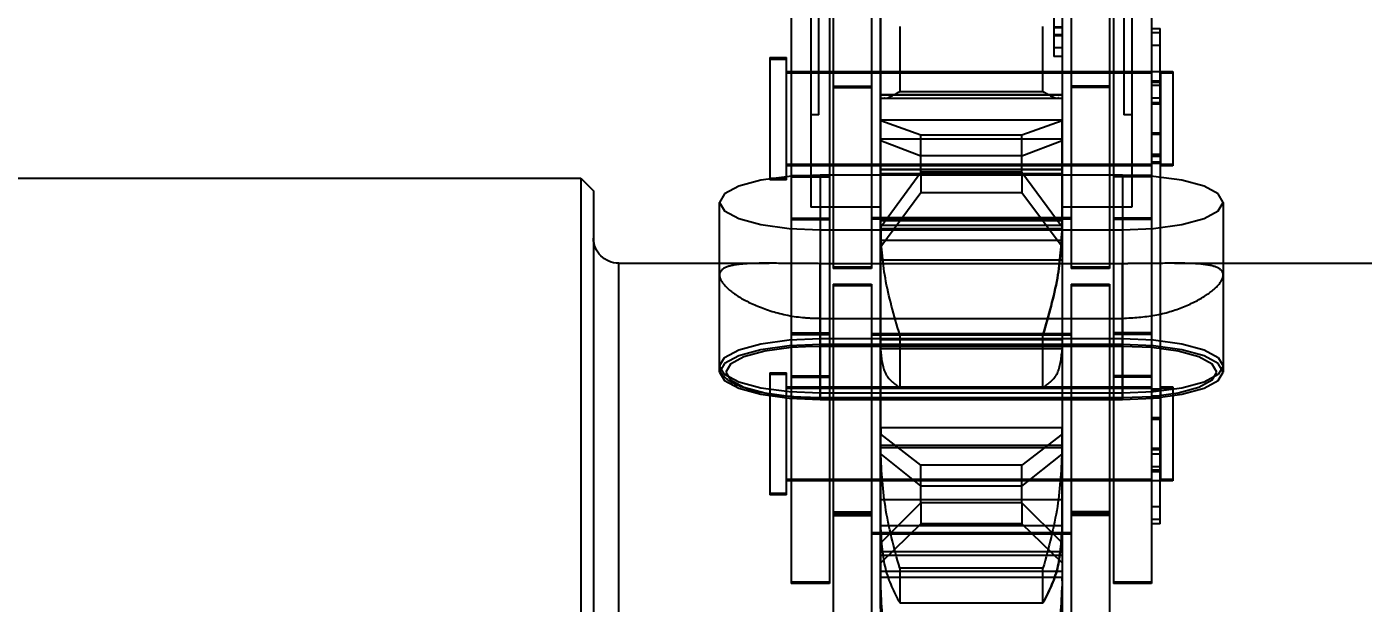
# Model space of a CAD drawing. Header units: metres. Extents: x 0 to 63075, y 0 to 44550.
# Drawn here: x 40773.8 to 40826.8, y 16431.1 to 16454 of the extents above; entities that cross this region are included whole.
import ezdxf

# ---------------------------------------------------------------- set-up
doc = ezdxf.new("R2010")
doc.units = ezdxf.units.M
doc.header["$LTSCALE"] = 75
doc.linetypes.add('HIDDEN2', pattern=[4.7625, 3.175, -1.5875])
doc.layers.add('SDM', color=7, linetype='Continuous')
doc.layers.add('ST1', color=7, linetype='HIDDEN2')
doc.styles.add('ROMANS', font='ROMANS.SHX')
doc.dimstyles.new('75___1-75', dxfattribs={"dimscale": 75, "dimtxt": 2.5, "dimasz": 2, "dimexe": 1.5, "dimexo": 1, "dimgap": 0.5, "dimtad": 1, "dimdec": 0, "dimzin": 12, "dimtxsty": 'ROMANS', "dimcen": 0, "dimclrd": 256, "dimclre": 256, "dimclrt": 3, "dimazin": 3, "dimtfac": 1, "dimtdec": 0, "dimtmove": 0, "dimatfit": 0, "dimfxl": 1, "dimlwd": -1, "dimlwe": -1, "dimarcsym": 0})

# ---------------------------------------------------------------- blocks, each defined once
blk = doc.blocks.new('*D36')
at = {"layer": 'Defpoints', "color": 0, "transparency": 16777216}
for p in [(40691.256, 16728.439), (43023.918, 16728.439), (40843.493, 16285.374)]:
    blk.add_point(p, dxfattribs=at)
at = {"layer": 'SDM', "transparency": 16777216}
for p, q in [((43023.918, 16878.439), (43023.918, 17585.582)), ((40766.256, 16728.439), (43136.418, 16728.439)), ((43023.918, 16285.374), (43023.918, 16728.439)), ((40918.493, 16285.374), (43136.418, 16285.374)), ((43023.918, 16135.374), (43023.918, 15985.374))]:
    blk.add_line(p, q, dxfattribs=at)
for points in [[(42998.918, 16878.439), (43048.918, 16878.439), (43023.918, 16728.439)], [(42998.918, 16135.374), (43048.918, 16135.374), (43023.918, 16285.374)]]:
    blk.add_solid(points, dxfattribs=at)
at = {"layer": 'SDM', "color": 3, "transparency": 16777216, "insert": (42892.668, 17307.01), "char_height": 187.5, "attachment_point": 5, "rotation": 90, "style": 'ROMANS'}
blk.add_mtext('443', dxfattribs=at)
blk = doc.blocks.new('A$C3224c420')
at = {"layer": 'ST1'}
for p, q in [((76.625, 1526.27), (76.625, 1506.726)), ((76.944, 1526.27), (76.944, 1510.391)), ((89.056, 1510.391), (89.056, 1526.27)), ((89.375, 1526.27), (89.375, 1506.726)), ((79.395, 1517.114), (79.395, 1511.166)), ((79.4, 1517.321), (79.4, 1510.188)), ((86.6, 1510.188), (86.6, 1517.321)), ((86.605, 1511.166), (86.605, 1517.114)), ((75.843, 1516.134), (75.843, 1507.932)), ((77.363, 1516.134), (77.363, 1507.932)), ((79.73, 1516.063), (79.73, 1512.717)), ((88.637, 1516.134), (88.637, 1507.932)), ((90.157, 1516.134), (90.157, 1507.932)), ((77.515, 1514.909), (77.515, 1504.294)), ((79.035, 1514.909), (79.035, 1504.294)), ((86.965, 1514.909), (86.965, 1504.294)), ((88.485, 1514.909), (88.485, 1504.294)), ((75.511, 1513.648), (75.511, 1513.82)), ((75.843, 1513.82), (75.511, 1513.82)), ((79.73, 1513.887), (79.395, 1513.887)), ((79.73, 1513.875), (79.395, 1513.875)), ((79.73, 1513.871), (79.395, 1513.871)), ((79.395, 1513.85), (79.73, 1513.85)), ((80.157, 1511.329), (80.157, 1513.907)), ((85.843, 1513.907), (85.843, 1511.329)), ((75.511, 1513.648), (75.843, 1513.648)), ((75.511, 1510.816), (75.511, 1513.648)), ((79.73, 1513.592), (79.395, 1513.592)), ((79.73, 1513.589), (79.395, 1513.589)), ((79.395, 1513.537), (79.73, 1513.537)), ((75.511, 1513.148), (75.843, 1513.148)), ((79.395, 1513.051), (79.73, 1513.051)), ((79.395, 1512.717), (79.73, 1512.717)), ((90.341, 1512.612), (90.341, 1512.667)), ((91, 1512.667), (90.341, 1512.667)), ((90.341, 1507.815), (90.341, 1512.612)), ((91, 1512.612), (90.341, 1512.612)), ((91, 1512.667), (91, 1512.612)), ((91, 1512.612), (91, 1507.815)), ((75, 1512.113), (75, 1512.059)), ((75.474, 1512.113), (75, 1512.113)), ((75, 1512.059), (75, 1508.369)), ((75.474, 1512.059), (75, 1512.059)), ((75.474, 1512.059), (75.474, 1512.113)), ((75.474, 1508.369), (75.474, 1512.059)), ((75.843, 1511.744), (75.474, 1511.744)), ((75.843, 1511.69), (75.474, 1511.69)), ((77.363, 1512.113), (75.511, 1512.113)), ((90.341, 1512.113), (75.843, 1512.113)), ((77.363, 1512.059), (75.843, 1512.059)), ((90.341, 1512.059), (75.843, 1512.059)), ((79.035, 1512.113), (77.515, 1512.113)), ((79.035, 1512.059), (77.515, 1512.059)), ((86.965, 1512.113), (79.035, 1512.113)), ((86.965, 1512.059), (79.035, 1512.059)), ((88.485, 1512.113), (86.965, 1512.113)), ((88.485, 1512.059), (86.965, 1512.059)), ((90.157, 1512.113), (88.637, 1512.113)), ((90.157, 1512.059), (88.637, 1512.059)), ((75.511, 1511.555), (75.843, 1511.555)), ((77.515, 1511.534), (79.035, 1511.534)), ((77.515, 1511.484), (79.035, 1511.484)), ((86.605, 1511.21), (79.395, 1511.21)), ((79.395, 1511.182), (86.605, 1511.182)), ((79.395, 1511.166), (79.395, 1506)), ((85.843, 1511.329), (80.157, 1511.329)), ((86.605, 1506), (86.605, 1511.166)), ((88.485, 1511.534), (86.965, 1511.534)), ((88.485, 1511.484), (86.965, 1511.484)), ((75.511, 1511.055), (75.843, 1511.055)), ((75.511, 1510.873), (75.843, 1510.873)), ((75.511, 1510.816), (75.843, 1510.816)), ((75.511, 1510.816), (75.511, 1498.299)), ((79.392, 1511.05), (86.608, 1511.05)), ((79.392, 1511.05), (79.392, 1511.05)), ((76.625, 1510.391), (76.944, 1510.391)), ((79.4, 1510.188), (86.6, 1510.188)), ((79.4, 1510.152), (79.4, 1510.188)), ((79.4, 1510.152), (81, 1509.584)), ((79.4, 1505.945), (79.4, 1510.152)), ((85, 1509.584), (86.6, 1510.152)), ((86.6, 1510.188), (86.6, 1510.152)), ((86.6, 1505.945), (86.6, 1510.152)), ((89.056, 1510.391), (89.375, 1510.391)), ((75.511, 1509.663), (75.843, 1509.663)), ((75.511, 1509.612), (75.843, 1509.612)), ((81, 1508.123), (81, 1509.584)), ((81, 1509.584), (85, 1509.584)), ((85, 1508.123), (85, 1509.584)), ((79.4, 1509.425), (86.6, 1509.425)), ((81, 1508.765), (79.4, 1509.376)), ((86.6, 1509.376), (85, 1508.765)), ((75.474, 1508.792), (75.843, 1508.792)), ((75.474, 1508.738), (75.843, 1508.738)), ((75.511, 1508.823), (75.843, 1508.823)), ((75.511, 1508.768), (75.843, 1508.768)), ((75.511, 1508.522), (75.843, 1508.522)), ((75.511, 1508.468), (75.843, 1508.468)), ((81, 1508.765), (85, 1508.765)), ((75, 1508.423), (75.474, 1508.423)), ((75, 1508.369), (75.474, 1508.369)), ((75.843, 1508.423), (77.363, 1508.423)), ((75.843, 1508.423), (90.341, 1508.423)), ((75.843, 1508.369), (77.363, 1508.369)), ((75.843, 1508.369), (90.341, 1508.369)), ((75.843, 1507.99), (77.363, 1507.99)), ((75.843, 1507.932), (77.363, 1507.932)), ((75.843, 1507.932), (75.843, 1501.673)), ((77, 1508.004), (77, 1501.267)), ((77, 1508.004), (89, 1508.004)), ((77.363, 1507.932), (77.363, 1501.673)), ((77.515, 1508.423), (79.035, 1508.423)), ((77.515, 1508.369), (79.035, 1508.369)), ((79.035, 1508.423), (86.965, 1508.423)), ((79.035, 1508.369), (86.965, 1508.369)), ((86.6, 1508.234), (79.4, 1508.234)), ((86.6, 1508.225), (79.4, 1508.225)), ((81, 1508.123), (79.4, 1505.945)), ((79.4, 1508.052), (86.6, 1508.052)), ((81, 1508.123), (85, 1508.123)), ((81, 1508.123), (81, 1507.301)), ((86.6, 1505.945), (85, 1508.123)), ((85, 1508.123), (85, 1507.301)), ((86.965, 1508.423), (88.485, 1508.423)), ((86.965, 1508.369), (88.485, 1508.369)), ((88.637, 1508.423), (90.157, 1508.423)), ((88.637, 1508.369), (90.157, 1508.369)), ((90.157, 1507.99), (88.637, 1507.99)), ((90.157, 1507.932), (88.637, 1507.932)), ((88.637, 1507.932), (88.637, 1501.673)), ((89, 1508.004), (89, 1501.267)), ((90.157, 1507.932), (90.157, 1501.673)), ((90.341, 1507.87), (91, 1507.87)), ((90.341, 1507.815), (91, 1507.815)), ((98.5, 1507.875), (98, 1507.375)), ((98, 1507.375), (98, 1476.625)), ((98.5, 1507.875), (98.5, 1476.125)), ((287.5, 1507.875), (98.5, 1507.875)), ((73, 1506.918), (73, 1500.181)), ((79.4, 1505.158), (81, 1507.301)), ((81, 1507.301), (85, 1507.301)), ((85, 1507.301), (86.6, 1505.158)), ((93, 1500.181), (93, 1506.918)), ((76.625, 1506.726), (79.395, 1506.726)), ((79.035, 1506.308), (86.965, 1506.308)), ((86.605, 1506.726), (89.375, 1506.726)), ((75.843, 1506.289), (77.363, 1506.289)), ((75.843, 1506.238), (77.363, 1506.238)), ((77, 1505.832), (77, 1499.095)), ((89, 1505.832), (77, 1505.832)), ((79.035, 1506.254), (86.965, 1506.254)), ((79.395, 1506), (86.605, 1506)), ((79.395, 1506), (79.395, 1505.897)), ((79.395, 1505.897), (79.395, 1506)), ((79.395, 1505.897), (79.395, 1501.048)), ((79.4, 1506.188), (86.6, 1506.188)), ((79.4, 1505.398), (79.4, 1505.945)), ((86.6, 1505.88), (79.4, 1505.88)), ((86.6, 1505.945), (86.6, 1505.398)), ((86.605, 1505.897), (86.605, 1506)), ((86.605, 1506), (86.605, 1505.897)), ((86.605, 1501.048), (86.605, 1505.897)), ((90.157, 1506.289), (88.637, 1506.289)), ((90.157, 1506.238), (88.637, 1506.238)), ((89, 1505.832), (89, 1499.095)), ((79.4, 1505.398), (86.6, 1505.398)), ((79.4, 1505.398), (79.4, 1497.957)), ((86.6, 1497.957), (86.6, 1505.398)), ((74.936, 1504.5), (41.238, 1504.5)), ((77, 1501.267), (77, 1504.484)), ((77, 1504.484), (89, 1504.484)), ((77, 1501.507), (77, 1504.484)), ((77.515, 1504.348), (79.035, 1504.348)), ((77.515, 1504.294), (79.035, 1504.294)), ((79.4, 1504.623), (86.6, 1504.623)), ((79.4, 1504.484), (86.6, 1504.484)), ((86.965, 1504.348), (88.485, 1504.348)), ((86.965, 1504.294), (88.485, 1504.294)), ((89, 1501.267), (89, 1504.484)), ((89, 1501.507), (89, 1504.484)), ((97, 1504.5), (91.027, 1504.5)), ((97, 1479.525), (97, 1504.497)), ((97, 1479.525), (97, 1504.497)), ((73, 1504.03), (73, 1500.421)), ((77.515, 1503.673), (77.515, 1503.618)), ((79.035, 1503.673), (77.515, 1503.673)), ((79.035, 1503.673), (79.035, 1503.618)), ((86.965, 1503.673), (86.965, 1503.618)), ((88.485, 1503.673), (86.965, 1503.673)), ((88.485, 1503.673), (88.485, 1503.618)), ((93, 1500.421), (93, 1504.03)), ((77.515, 1503.618), (77.515, 1494.477)), ((79.035, 1503.618), (77.515, 1503.618)), ((79.035, 1503.618), (79.035, 1494.477)), ((86.965, 1503.618), (86.965, 1494.477)), ((88.485, 1503.618), (86.965, 1503.618)), ((88.485, 1503.618), (88.485, 1494.477)), ((77, 1499.095), (77, 1502.312)), ((89, 1502.312), (77, 1502.312)), ((77, 1499.335), (77, 1502.312)), ((86.6, 1502.312), (79.4, 1502.312)), ((89, 1499.095), (89, 1502.312)), ((89, 1499.335), (89, 1502.312)), ((75.843, 1501.733), (77.363, 1501.733)), ((75.843, 1501.673), (77.363, 1501.673)), ((75.843, 1501.673), (75.843, 1491.778)), ((77.363, 1501.673), (77.363, 1491.778)), ((86.965, 1501.713), (79.035, 1501.713)), ((86.965, 1501.658), (79.035, 1501.658)), ((80.157, 1501.663), (85.843, 1501.663)), ((80.157, 1499.562), (80.157, 1501.663)), ((85.843, 1501.663), (85.843, 1499.562)), ((90.157, 1501.733), (88.637, 1501.733)), ((90.157, 1501.673), (88.637, 1501.673)), ((88.637, 1501.673), (88.637, 1491.778)), ((90.157, 1501.673), (90.157, 1491.778)), ((77, 1501.199), (77, 1501.507)), ((89, 1501.507), (77, 1501.507)), ((77, 1501.267), (89, 1501.267)), ((77, 1501.199), (89, 1501.199)), ((86.605, 1501.473), (79.395, 1501.473)), ((79.395, 1501.107), (86.605, 1501.107)), ((79.395, 1501.048), (79.395, 1497.261)), ((86.605, 1497.261), (86.605, 1501.048)), ((89, 1501.507), (89, 1501.199)), ((89, 1501.199), (89.583, 1501.186)), ((75.843, 1500.032), (77.363, 1500.032)), ((75.843, 1499.98), (77.363, 1499.98)), ((90.157, 1500.032), (88.637, 1500.032)), ((90.157, 1499.98), (88.637, 1499.98)), ((90.341, 1500.096), (90.341, 1500.152)), ((91, 1500.152), (90.341, 1500.152)), ((90.341, 1495.299), (90.341, 1500.096)), ((91, 1500.096), (90.341, 1500.096)), ((91, 1500.152), (91, 1500.096)), ((91, 1500.096), (91, 1495.299)), ((75, 1499.598), (75, 1499.543)), ((75.474, 1499.598), (75, 1499.598)), ((75, 1499.543), (75, 1495.853)), ((75.474, 1499.543), (75, 1499.543)), ((75.474, 1499.543), (75.474, 1499.598)), ((75.474, 1495.853), (75.474, 1499.543)), ((75.511, 1499.499), (75.843, 1499.499)), ((75.511, 1499.443), (75.843, 1499.443)), ((77.363, 1499.598), (75.843, 1499.598)), ((90.341, 1499.598), (75.843, 1499.598)), ((77.363, 1499.543), (75.843, 1499.543)), ((90.341, 1499.543), (75.843, 1499.543)), ((79.035, 1499.598), (77.515, 1499.598)), ((79.035, 1499.543), (77.515, 1499.543)), ((86.965, 1499.598), (79.035, 1499.598)), ((86.965, 1499.543), (79.035, 1499.543)), ((85.843, 1499.562), (80.157, 1499.562)), ((88.485, 1499.598), (86.965, 1499.598)), ((88.485, 1499.543), (86.965, 1499.543)), ((90.157, 1499.598), (88.637, 1499.598)), ((90.157, 1499.543), (88.637, 1499.543)), ((75.843, 1499.229), (75.474, 1499.229)), ((75.843, 1499.174), (75.474, 1499.174)), ((75.511, 1499.198), (75.843, 1499.198)), ((75.511, 1499.143), (75.843, 1499.143)), ((77, 1499.335), (89, 1499.335)), ((77, 1499.335), (77, 1499.154)), ((89, 1499.162), (77, 1499.162)), ((77, 1499.153), (89, 1499.153)), ((89, 1499.095), (77, 1499.095)), ((89, 1499.335), (89, 1499.154)), ((75.511, 1498.358), (75.843, 1498.358)), ((75.511, 1498.299), (75.843, 1498.299)), ((75.511, 1494.146), (75.511, 1498.299)), ((79.4, 1497.957), (86.6, 1497.957)), ((79.4, 1497.715), (79.4, 1497.957)), ((86.6, 1497.957), (86.6, 1497.715)), ((79.4, 1497.715), (81, 1496.485)), ((79.4, 1493.4), (79.4, 1497.715)), ((85, 1496.485), (86.6, 1497.715)), ((86.6, 1493.4), (86.6, 1497.715)), ((75.511, 1497.149), (75.843, 1497.149)), ((75.511, 1497.096), (75.843, 1497.096)), ((75.511, 1496.914), (75.843, 1496.914)), ((79.395, 1497.261), (86.605, 1497.261)), ((79.395, 1497.261), (79.395, 1497.138)), ((79.395, 1497.138), (79.395, 1497.261)), ((79.395, 1497.138), (79.395, 1493.973)), ((79.4, 1497.171), (86.6, 1497.171)), ((81, 1495.644), (79.4, 1496.915)), ((86.6, 1496.915), (85, 1495.644)), ((86.605, 1497.138), (86.605, 1497.261)), ((86.605, 1497.261), (86.605, 1497.138)), ((86.605, 1493.973), (86.605, 1497.138)), ((75.474, 1496.277), (75.843, 1496.277)), ((75.474, 1496.222), (75.843, 1496.222)), ((75.511, 1496.411), (75.843, 1496.411)), ((81, 1494.987), (81, 1496.485)), ((81, 1496.485), (85, 1496.485)), ((85, 1494.987), (85, 1496.485)), ((75, 1495.908), (75.474, 1495.908)), ((75, 1495.853), (75.474, 1495.853)), ((75.511, 1495.853), (77.363, 1495.853)), ((75.843, 1495.908), (77.363, 1495.908)), ((75.843, 1495.908), (90.341, 1495.908)), ((75.843, 1495.853), (90.341, 1495.853)), ((77.515, 1495.908), (79.035, 1495.908)), ((77.515, 1495.853), (79.035, 1495.853)), ((79.035, 1495.908), (86.965, 1495.908)), ((79.035, 1495.853), (86.965, 1495.853)), ((86.965, 1495.908), (88.485, 1495.908)), ((86.965, 1495.853), (88.485, 1495.853)), ((88.637, 1495.908), (90.157, 1495.908)), ((88.637, 1495.853), (90.157, 1495.853)), ((81, 1495.644), (85, 1495.644)), ((90.341, 1495.355), (91, 1495.355)), ((90.341, 1495.299), (91, 1495.299)), ((75.511, 1494.821), (75.843, 1494.821)), ((86.605, 1495.118), (79.395, 1495.118)), ((81, 1494.987), (79.4, 1493.4)), ((81, 1494.987), (85, 1494.987)), ((81, 1494.987), (81, 1494.145)), ((86.6, 1493.4), (85, 1494.987)), ((85, 1494.987), (85, 1494.145)), ((75.511, 1494.319), (75.843, 1494.319)), ((75.511, 1494.146), (75.843, 1494.146)), ((77.515, 1494.621), (79.035, 1494.621)), ((77.515, 1494.569), (79.035, 1494.569)), ((77.515, 1494.536), (79.035, 1494.536)), ((77.515, 1494.477), (79.035, 1494.477)), ((77.515, 1494.477), (77.515, 1488.127)), ((79.035, 1494.477), (79.035, 1488.127)), ((79.4, 1492.598), (81, 1494.145)), ((81, 1494.145), (85, 1494.145)), ((85, 1494.145), (86.6, 1492.598)), ((88.485, 1494.621), (86.965, 1494.621)), ((88.485, 1494.569), (86.965, 1494.569)), ((88.485, 1494.536), (86.965, 1494.536)), ((88.485, 1494.477), (86.965, 1494.477)), ((86.965, 1494.477), (86.965, 1488.127)), ((88.485, 1494.477), (88.485, 1488.127)), ((79.035, 1493.793), (86.965, 1493.793)), ((79.035, 1493.738), (86.965, 1493.738)), ((79.395, 1494.068), (86.605, 1494.068)), ((79.395, 1493.973), (79.395, 1492.021)), ((86.605, 1492.021), (86.605, 1493.973)), ((79.4, 1493.044), (79.4, 1493.4)), ((79.4, 1493.044), (86.6, 1493.044)), ((79.4, 1493.044), (79.4, 1485.535)), ((86.6, 1493.4), (86.6, 1493.044)), ((86.6, 1485.535), (86.6, 1493.044)), ((86.605, 1492.911), (79.395, 1492.911)), ((79.395, 1492.021), (86.605, 1492.021)), ((79.395, 1492.021), (79.395, 1491.892)), ((79.395, 1491.892), (79.395, 1492.021)), ((79.4, 1492.255), (86.6, 1492.255)), ((80.157, 1492.387), (85.843, 1492.387)), ((80.157, 1491.016), (80.157, 1492.387)), ((85.843, 1492.387), (85.843, 1491.016)), ((86.605, 1491.892), (86.605, 1492.021)), ((75.843, 1491.833), (77.363, 1491.833)), ((75.843, 1491.778), (77.363, 1491.778)), ((79.395, 1491.892), (79.395, 1490.793)), ((86.605, 1490.793), (86.605, 1491.892)), ((88.637, 1491.833), (90.157, 1491.833)), ((88.637, 1491.778), (90.157, 1491.778)), ((85.843, 1491.016), (80.157, 1491.016))]:
    blk.add_line(p, q, dxfattribs=at)
at = {"layer": 'ST1', "flags": 128}
for points in [[(77, 1505.832), (75.764, 1505.885), (74.649, 1506.039), (73.764, 1506.279), (73.196, 1506.582), (73, 1506.918), (73.196, 1507.253), (73.764, 1507.556), (74.649, 1507.796), (75.764, 1507.951), (77, 1508.004)], [(89, 1508.004), (90.236, 1507.951), (91.351, 1507.796), (92.236, 1507.556), (92.804, 1507.253), (93, 1506.918), (92.804, 1506.582), (92.236, 1506.279), (91.351, 1506.039), (90.236, 1505.885), (89, 1505.832)], [(77, 1501.507), (75.764, 1501.454), (74.649, 1501.3), (73.764, 1501.06), (73.196, 1500.757), (73, 1500.421), (73.196, 1500.086), (73.764, 1499.783), (74.649, 1499.543), (75.764, 1499.388), (77, 1499.335)], [(77, 1499.095), (75.764, 1499.148), (74.649, 1499.302), (73.764, 1499.542), (73.196, 1499.845), (73, 1500.181), (73.196, 1500.516), (73.764, 1500.819), (74.649, 1501.059), (75.764, 1501.214), (77, 1501.267)], [(77, 1499.162), (75.841, 1499.212), (74.796, 1499.357), (73.966, 1499.582), (73.434, 1499.866), (73.25, 1500.181), (73.434, 1500.495), (73.966, 1500.779), (74.796, 1501.004), (75.841, 1501.149), (77, 1501.199)], [(89, 1499.335), (90.236, 1499.388), (91.351, 1499.543), (92.236, 1499.783), (92.804, 1500.086), (93, 1500.421), (92.804, 1500.757), (92.236, 1501.06), (91.351, 1501.3), (90.236, 1501.454), (89, 1501.507)], [(89, 1501.267), (90.236, 1501.214), (91.351, 1501.059), (92.236, 1500.819), (92.804, 1500.516), (93, 1500.181), (92.804, 1499.845), (92.236, 1499.542), (91.351, 1499.302), (90.236, 1499.148), (89, 1499.095)], [(89.583, 1501.186), (90.159, 1501.149), (91.204, 1501.004), (92.034, 1500.779), (92.566, 1500.495), (92.75, 1500.181), (92.566, 1499.866), (92.034, 1499.582), (91.204, 1499.357), (90.159, 1499.212), (89, 1499.162)]]:
    blk.add_lwpolyline(points, dxfattribs=at)
at = {"layer": 'ST1'}
blk.add_arc((97, 1505.5), 1, 270, 0, dxfattribs=at)
for points, knots in [([(80.157, 1511.329), (79.915, 1511.185), (79.627, 1511.013), (79.558, 1511.07), (79.547, 1511.08)], [0, 0, 0, 0, 0.840242, 1, 1, 1, 1]), ([(86.453, 1511.08), (86.442, 1511.07), (86.373, 1511.013), (86.085, 1511.185), (85.843, 1511.329)], [0, 0, 0, 0, 0.159723, 1, 1, 1, 1]), ([(79.395, 1505.897), (79.43, 1505.244), (79.504, 1503.898), (79.935, 1502.423), (80.157, 1501.663)], [0, 0, 0, 0, 0.484737, 1, 1, 1, 1]), ([(80.157, 1501.663), (79.935, 1502.423), (79.504, 1503.898), (79.43, 1505.244), (79.395, 1505.897)], [0, 0, 0, 0, 0.515263, 1, 1, 1, 1]), ([(85.843, 1501.663), (86.065, 1502.423), (86.496, 1503.898), (86.57, 1505.244), (86.605, 1505.897)], [0, 0, 0, 0, 0.515263, 1, 1, 1, 1]), ([(77, 1502.312), (76.563, 1502.337), (75.69, 1502.388), (74.52, 1502.757), (73.599, 1503.241), (73.046, 1503.745), (72.943, 1504.146), (73.276, 1504.391), (73.996, 1504.496), (75.056, 1504.505), (76.131, 1504.486), (76.794, 1504.484), (77, 1504.484)], [0, 0, 0, 0, 0.1035722, 0.207012, 0.3138437, 0.4231698, 0.5289404, 0.6309135, 0.7342076, 0.8420021, 0.9510552, 1, 1, 1, 1]), ([(89, 1504.484), (89.437, 1504.487), (90.31, 1504.492), (91.48, 1504.508), (92.401, 1504.462), (92.954, 1504.286), (93.057, 1503.951), (92.724, 1503.499), (92.004, 1503.002), (90.944, 1502.56), (89.869, 1502.336), (89.206, 1502.317), (89, 1502.312)], [0, 0, 0, 0, 0.103572, 0.207012, 0.313844, 0.42317, 0.52894, 0.630914, 0.734208, 0.842002, 0.951055, 1, 1, 1, 1]), ([(80.157, 1499.562), (79.935, 1499.721), (79.504, 1500.031), (79.43, 1500.716), (79.395, 1501.048)], [0, 0, 0, 0, 0.515264, 1, 1, 1, 1]), ([(86.605, 1501.048), (86.57, 1500.716), (86.496, 1500.031), (86.065, 1499.721), (85.843, 1499.562)], [0, 0, 0, 0, 0.484736, 1, 1, 1, 1]), ([(89, 1499.153), (89.192, 1499.155), (89.753, 1499.162), (90.658, 1499.24), (91.603, 1499.409), (92.361, 1499.659), (92.798, 1499.935), (93.037, 1500.266), (92.976, 1500.434), (92.961, 1500.476)], [0, 0, 0, 0, 0.0927193, 0.2707246, 0.449773, 0.6306654, 0.8166801, 0.9548752, 1, 1, 1, 1]), ([(79.395, 1497.138), (79.43, 1496.369), (79.504, 1494.785), (79.935, 1493.203), (80.157, 1492.387)], [0, 0, 0, 0, 0.484735, 1, 1, 1, 1]), ([(85.843, 1492.387), (86.065, 1493.203), (86.496, 1494.785), (86.57, 1496.369), (86.605, 1497.138)], [0, 0, 0, 0, 0.51526, 1, 1, 1, 1]), ([(80.157, 1491.016), (79.935, 1491.439), (79.504, 1492.261), (79.43, 1493.414), (79.395, 1493.973)], [0, 0, 0, 0, 0.515263, 1, 1, 1, 1]), ([(79.395, 1493.973), (79.43, 1493.414), (79.504, 1492.261), (79.935, 1491.439), (80.157, 1491.016)], [0, 0, 0, 0, 0.484737, 1, 1, 1, 1]), ([(86.605, 1493.973), (86.57, 1493.414), (86.496, 1492.261), (86.065, 1491.439), (85.843, 1491.016)], [0, 0, 0, 0, 0.484736, 1, 1, 1, 1]), ([(79.395, 1491.892), (79.43, 1491.101), (79.504, 1489.47), (79.935, 1487.971), (80.157, 1487.198)], [0, 0, 0, 0, 0.484725, 1, 1, 1, 1]), ([(85.843, 1487.198), (86.065, 1487.971), (86.496, 1489.47), (86.57, 1491.101), (86.605, 1491.892)], [0, 0, 0, 0, 0.515254, 1, 1, 1, 1])]:
    blk.add_open_spline(points, degree=3, knots=knots, dxfattribs=at)

msp = doc.modelspace()

# ---------------------------------------------------------------- block references
at = {"layer": 'SDM', "xscale": -1}
msp.add_blockref('A$C3224c420', (40894.255, 14940.137), dxfattribs=at)

# ---------------------------------------------------------------- dimensions: what is measured, and where the dimension line sits
at = {"layer": 'SDM'}
dim = msp.add_linear_dim(base=(43023.918, 16728.439), p1=(40843.493, 16285.374), p2=(40691.256, 16728.439), angle=90, dimstyle='75___1-75', dxfattribs=at)
dim.commit()
dim.dimension.update_dxf_attribs({"geometry": '*D36', "text_midpoint": (42892.668, 17307.01)})

doc.saveas('drawing.dxf')
